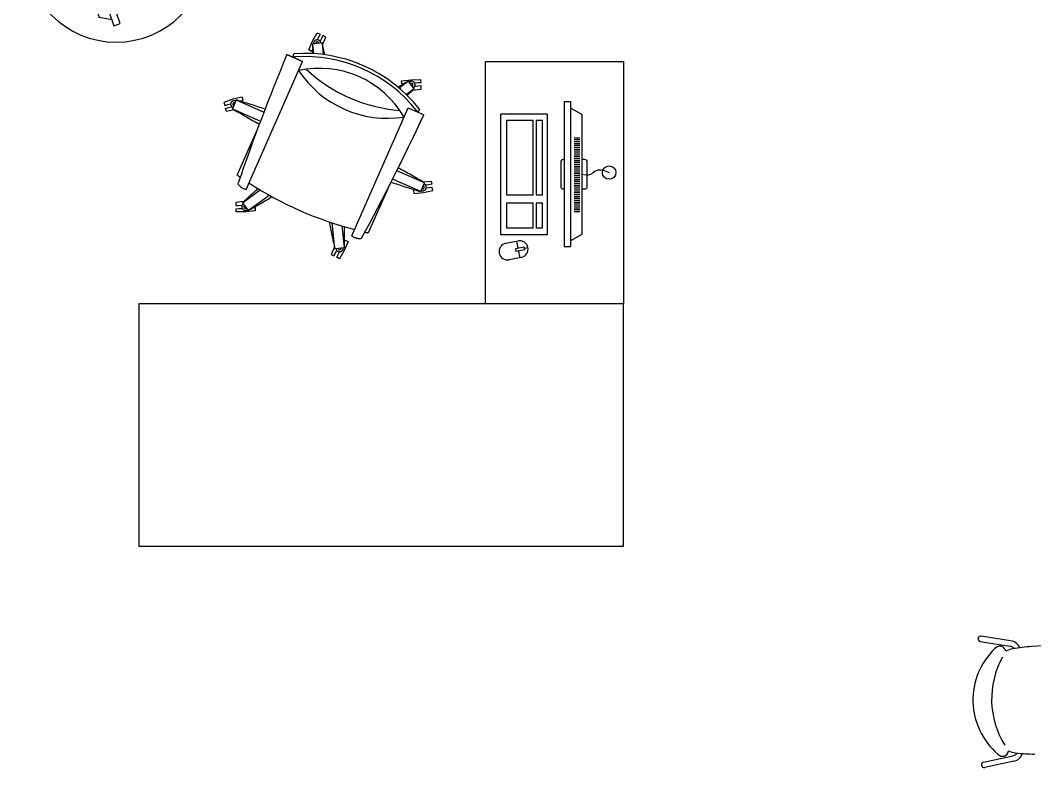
# Model space of a CAD drawing. Header units: metres. Extents: x 1905 to 1922.2, y 1773.7 to 1790.9.
# Drawn here: x 1910.964 to 1914.313, y 1781.192 to 1783.659 of the extents above; entities that cross this region are included whole.
import ezdxf

# ---------------------------------------------------------------- set-up
doc = ezdxf.new("R2010")
doc.units = ezdxf.units.M
doc.linetypes.add('ACAD_ISO10W100', pattern=[18.5, 12, -3, 0.5, -3])
doc.linetypes.add('DASHED', pattern=[70, 50, -20])
for name, color, linetype in [('ARREDI', 7, 'Continuous'), ('FURNITURE LAYOUT', 7, 'Continuous'), ('MEBEL', 7, 'DASHED')]:
    doc.layers.add(name, color=color, linetype=linetype)

# ---------------------------------------------------------------- blocks, each defined once
blk = doc.blocks.new('pc_block')
for points in [[(0.1985, 0.1545), (-0.1985, 0.1545), (-0.1985, 0), (0.1985, 0)], [(0.0675, 0.1377), (-0.1783, 0.1377), (-0.1783, 0.1172), (0.0675, 0.1172)], [(0.1762, 0.1377), (0.0943, 0.1377), (0.0943, 0.1172), (0.1762, 0.1172)], [(0.0675, 0.1068), (-0.1783, 0.1068), (-0.1783, 0.0188), (0.0675, 0.0188)], [(0.1762, 0.1068), (0.0943, 0.1068), (0.0943, 0.0188), (0.1762, 0.0188)]]:
    blk.add_lwpolyline(points, close=True)
at = {"layer": 'ARREDI'}
for p, q in [((-0.2189, 0.2318), (-0.1981, 0.2689)), ((0.1967, 0.2689), (-0.1981, 0.2689)), ((0.2175, 0.2318), (0.1967, 0.2689)), ((-0.1213, 0.2423), (-0.1213, 0.2617)), ((-0.1151, 0.2423), (-0.1151, 0.2617)), ((-0.1088, 0.2423), (-0.1088, 0.2617)), ((-0.1026, 0.2423), (-0.1026, 0.2617)), ((-0.0963, 0.2423), (-0.0963, 0.2617)), ((-0.0901, 0.2423), (-0.0901, 0.2617)), ((-0.0838, 0.2423), (-0.0838, 0.2617)), ((-0.0776, 0.2423), (-0.0776, 0.2617)), ((-0.0713, 0.2423), (-0.0713, 0.2617)), ((-0.0651, 0.2423), (-0.0651, 0.2617)), ((-0.0588, 0.2423), (-0.0588, 0.2617)), ((-0.0526, 0.2423), (-0.0526, 0.2617)), ((-0.0463, 0.2423), (-0.0463, 0.2617)), ((-0.0401, 0.2423), (-0.0401, 0.2617)), ((-0.0338, 0.2423), (-0.0338, 0.2617)), ((-0.0276, 0.2423), (-0.0276, 0.2617)), ((-0.0213, 0.2423), (-0.0213, 0.2617)), ((-0.0151, 0.2423), (-0.0151, 0.2617)), ((-0.0088, 0.2423), (-0.0088, 0.2617)), ((-0.0026, 0.2423), (-0.0026, 0.2617)), ((0.0037, 0.2423), (0.0037, 0.2617)), ((0.0099, 0.2423), (0.0099, 0.2617)), ((0.0162, 0.2423), (0.0162, 0.2617)), ((0.0224, 0.2423), (0.0224, 0.2617)), ((0.0287, 0.2423), (0.0287, 0.2617)), ((0.0349, 0.2423), (0.0349, 0.2617)), ((0.0412, 0.2423), (0.0412, 0.2617)), ((0.0474, 0.2423), (0.0474, 0.2617)), ((0.0537, 0.2423), (0.0537, 0.2617)), ((0.0599, 0.2423), (0.0599, 0.2617)), ((0.0662, 0.2423), (0.0662, 0.2617)), ((0.0724, 0.2423), (0.0724, 0.2617)), ((0.0787, 0.2423), (0.0787, 0.2617)), ((0.0849, 0.2423), (0.0849, 0.2617)), ((0.0912, 0.2423), (0.0912, 0.2617)), ((0.0974, 0.2423), (0.0974, 0.2617)), ((0.1037, 0.2423), (0.1037, 0.2617)), ((0.1099, 0.2423), (0.1099, 0.2617)), ((0.1162, 0.2423), (0.1162, 0.2617)), ((0.1224, 0.2423), (0.1224, 0.2617)), ((-0.2396, 0.2318), (-0.2396, 0.2099)), ((0.2382, 0.2318), (-0.2396, 0.2318)), ((-0.2396, 0.2099), (0.2382, 0.2099)), ((0.2382, 0.2099), (0.2382, 0.2318)), ((0.2435, 0.0787), (0.2413, 0.0901)), ((0.274, 0.0681), (0.2817, 0.0283)), ((0.227, 0.0176), (0.2193, 0.0574)), ((0.2436, 0.0578), (0.2201, 0.0533)), ((0.2748, 0.0639), (0.2513, 0.0593))]:
    blk.add_line(p, q, dxfattribs=at)
for points in [[(0.048, 0.2689), (0.048, 0.2774, 0.414214), (0.0395, 0.2859), (-0.0409, 0.2859, 0.414214), (-0.0494, 0.2774), (-0.0494, 0.2689)], [(-0.0494, 0.2099), (-0.0494, 0.2068, 0.414214), (-0.0409, 0.1983), (0.0395, 0.1983, 0.414214), (0.048, 0.2068), (0.048, 0.2099)]]:
    blk.add_lwpolyline(points, format="xyb", dxfattribs=at)
blk.add_lwpolyline([(0.2531, 0.05), (0.2473, 0.0794), (0.2397, 0.0779), (0.2454, 0.0485)], close=True, dxfattribs=at)
blk.add_circle((-0.0061, 0.3582), 0.0222, dxfattribs=at)
for centre, start, end in [((0.2466, 0.0627), 11.0089, 191.0089), ((0.2544, 0.0229), 191.0089, 11.0089)]:
    blk.add_arc(centre, 0.0279, start, end, dxfattribs=at)
blk.add_spline([(-0.0007, 0.2689), (-0.0007, 0.2967), (-0.0135, 0.3161), (-0.0061, 0.3582)], degree=3, dxfattribs=at)

msp = doc.modelspace()

# ---------------------------------------------------------------- linework, layer by layer
at = {"layer": 'FURNITURE LAYOUT', "color": 0}
for p, q in [((1914.2339, 1781.6114), (1914.1366, 1781.6271)), ((1914.1334, 1781.6092), (1914.2311, 1781.5941)), ((1914.4663, 1781.603), (1914.3038, 1781.5923)), ((1914.1441, 1781.2112), (1914.2409, 1781.2315)), ((1914.2446, 1781.2143), (1914.1483, 1781.1935))]:
    msp.add_line(p, q, dxfattribs=at)
for centre, major_axis, start_param, end_param in [((1914.1351, 1781.6181), (-0.00854, 0.00313), 4.903395, 8.013562), ((1914.1984, 1781.5737), (-0.0069, -0.0188), 2.081469, 4.444177), ((1914.2275, 1781.5719), (-0.0077, -0.021), 2.568545, 3.333737), ((1914.2275, 1781.5719), (-0.0138, -0.0376), 2.341883, 3.333737), ((1914.3439, 1781.4157), (0.0059, -0.2344), 3.878223, 5.549972), ((1914.259, 1781.4947), (-0.0316, -0.0862), 3.694966, 3.9545), ((1914.3475, 1780.9707), (-0.2145, -0.5851), 3.56324, 3.665431), ((1914.4603, 1781.4189), (0.0081, -0.2891), 4.183596, 5.238894), ((1914.2071, 1781.2501), (-0.0069, -0.0188), -0.54579, 1.816919), ((1914.2634, 1781.3323), (-0.0316, -0.0862), -0.056112, 0.203422), ((1914.2361, 1781.2534), (-0.0077, -0.021), 0.564651, 1.329843), ((1914.2361, 1781.2534), (-0.0138, -0.0376), 0.564651, 1.556504), ((1914.3235, 1781.8603), (-0.2145, -0.5851), 0.232957, 0.335148), ((1914.1464, 1781.2024), (-0.00854, 0.00313), 5.309604, 8.41977)]:
    msp.add_ellipse(centre, major_axis=major_axis, ratio=1, start_param=start_param, end_param=end_param, dxfattribs=at)
at = {"layer": 'MEBEL', "color": 7, "linetype": 'ACAD_ISO10W100'}
for p, q in [((1911.9292, 1783.5905), (1911.9446, 1783.618)), ((1911.9446, 1783.618), (1911.954, 1783.6133)), ((1911.9493, 1783.6039), (1911.9448, 1783.5948)), ((1911.954, 1783.6133), (1911.9493, 1783.6039)), ((1911.9634, 1783.6087), (1911.9587, 1783.5993)), ((1911.9618, 1783.5787), (1911.9728, 1783.604)), ((1911.9728, 1783.604), (1911.9634, 1783.6087)), ((1911.9166, 1783.5616), (1911.9292, 1783.5905)), ((1911.9604, 1783.5845), (1911.929, 1783.5811)), ((1911.929, 1783.5811), (1911.9325, 1783.5492)), ((1911.9587, 1783.5993), (1911.9542, 1783.5902)), ((1911.9604, 1783.5845), (1911.9645, 1783.5463)), ((1911.8963, 1783.5237), (1911.8446, 1783.5464)), ((1911.8446, 1783.5464), (1911.8963, 1783.5237)), ((1911.926, 1783.5569), (1911.9166, 1783.5616)), ((1911.9287, 1783.5624), (1911.926, 1783.5569)), ((1911.7104, 1783.1013), (1911.8963, 1783.5237)), ((1912.2462, 1783.4587), (1912.2152, 1783.4359)), ((1912.2231, 1783.4597), (1912.2544, 1783.4632)), ((1912.2237, 1783.4492), (1912.2231, 1783.4597)), ((1912.2299, 1783.4496), (1912.2237, 1783.4492)), ((1912.2648, 1783.4333), (1912.2462, 1783.4587)), ((1912.2544, 1783.4632), (1912.2859, 1783.4637)), ((1912.2761, 1783.4525), (1912.266, 1783.4519)), ((1912.2768, 1783.442), (1912.2667, 1783.4414)), ((1912.2866, 1783.4532), (1912.2761, 1783.4525)), ((1912.2873, 1783.4427), (1912.2768, 1783.442)), ((1912.2859, 1783.4637), (1912.2866, 1783.4532)), ((1912.2879, 1783.4322), (1912.2873, 1783.4427)), ((1911.6966, 1783.406), (1911.6659, 1783.3986)), ((1911.6996, 1783.3959), (1911.6966, 1783.406)), ((1912.2648, 1783.4333), (1912.239, 1783.4143)), ((1912.2605, 1783.4291), (1912.2879, 1783.4322)), ((1911.6659, 1783.3986), (1911.6361, 1783.3883)), ((1911.6361, 1783.3883), (1911.6391, 1783.3782)), ((1911.6391, 1783.3782), (1911.6492, 1783.3812)), ((1911.6421, 1783.3681), (1911.6521, 1783.3711)), ((1911.6492, 1783.3812), (1911.6589, 1783.384)), ((1911.6521, 1783.3711), (1911.6619, 1783.3739)), ((1911.6772, 1783.3964), (1911.6645, 1783.3676)), ((1911.6772, 1783.3964), (1911.7685, 1783.3562)), ((1911.6892, 1783.3929), (1911.6895, 1783.393)), ((1911.6895, 1783.393), (1911.6996, 1783.3959)), ((1912.0587, 1782.948), (1912.2446, 1783.3703)), ((1912.2446, 1783.3703), (1912.2963, 1783.3476)), ((1911.645, 1783.358), (1911.6421, 1783.3681)), ((1911.6703, 1783.3641), (1911.645, 1783.358)), ((1911.6645, 1783.3676), (1911.7572, 1783.3268)), ((1911.6808, 1783.1482), (1911.7449, 1783.294)), ((1912.2861, 1783.094), (1912.1933, 1783.1348)), ((1912.2988, 1783.1228), (1912.2075, 1783.163)), ((1912.1774, 1783.1036), (1912.1132, 1782.9578)), ((1912.2861, 1783.094), (1912.2988, 1783.1228)), ((1912.2936, 1783.1259), (1912.3211, 1783.1288)), ((1912.3124, 1783.1168), (1912.3023, 1783.1152)), ((1912.314, 1783.1064), (1912.304, 1783.1049)), ((1912.3227, 1783.1184), (1912.3124, 1783.1168)), ((1912.3243, 1783.108), (1912.314, 1783.1064)), ((1912.3211, 1783.1288), (1912.3227, 1783.1184)), ((1912.326, 1783.0977), (1912.3243, 1783.108)), ((1911.6984, 1783.0572), (1911.756, 1783.0994)), ((1911.717, 1783.0317), (1911.7858, 1783.0821)), ((1912.2682, 1783.0993), (1912.2621, 1783.0983)), ((1912.2621, 1783.0983), (1912.2637, 1783.088)), ((1912.2637, 1783.088), (1912.2951, 1783.0913)), ((1912.2951, 1783.0913), (1912.326, 1783.0977)), ((1911.7027, 1783.0613), (1911.6753, 1783.0582)), ((1911.6753, 1783.0582), (1911.6759, 1783.0477)), ((1911.6759, 1783.0477), (1911.6864, 1783.0484)), ((1911.6766, 1783.0372), (1911.6871, 1783.0379)), ((1911.6773, 1783.0267), (1911.6766, 1783.0372)), ((1911.6864, 1783.0484), (1911.6965, 1783.049)), ((1911.6871, 1783.0379), (1911.6972, 1783.0385)), ((1911.6984, 1783.0572), (1911.717, 1783.0317)), ((1911.7333, 1783.0408), (1911.7395, 1783.0412)), ((1911.7395, 1783.0412), (1911.7401, 1783.0307)), ((1911.7088, 1783.0272), (1911.6773, 1783.0267)), ((1911.7401, 1783.0307), (1911.7088, 1783.0272)), ((1912.0029, 1782.9059), (1911.9936, 1782.9907)), ((1912.0342, 1782.9093), (1912.0264, 1782.9803)), ((1912.0345, 1782.928), (1912.0372, 1782.9335)), ((1912.0372, 1782.9335), (1912.0466, 1782.9288)), ((1912.0014, 1782.9118), (1911.9904, 1782.8864)), ((1912.0029, 1782.9059), (1912.0342, 1782.9093)), ((1912.0045, 1782.8911), (1912.009, 1782.9002)), ((1912.034, 1782.8999), (1912.0186, 1782.8724)), ((1912.0466, 1782.9288), (1912.034, 1782.8999)), ((1911.9904, 1782.8864), (1911.9998, 1782.8817)), ((1911.9998, 1782.8817), (1912.0045, 1782.8911)), ((1912.0092, 1782.8771), (1912.0139, 1782.8865)), ((1912.0186, 1782.8724), (1912.0092, 1782.8771)), ((1912.0139, 1782.8865), (1912.0184, 1782.8956))]:
    msp.add_line(p, q, dxfattribs=at)
at = {"layer": 'MEBEL', "color": 7, "linetype": 'Continuous', "ltscale": 0.7}
for p, q in [((1912.5006, 1782.7239), (1912.5006, 1783.5239)), ((1912.5006, 1783.5239), (1912.9556, 1783.5239)), ((1912.9556, 1783.5239), (1912.9556, 1782.7239)), ((1912.9556, 1782.7239), (1911.3556, 1782.7239)), ((1911.3556, 1782.7239), (1911.3556, 1781.9239)), ((1912.9556, 1782.7239), (1912.5356, 1782.7239)), ((1912.9556, 1781.9239), (1912.9556, 1782.7239)), ((1911.3556, 1781.9239), (1912.9556, 1781.9239))]:
    msp.add_line(p, q, dxfattribs=at)
at = {"layer": 'MEBEL', "linetype": 'ACAD_ISO10W100'}
msp.add_arc((1911.2809, 1783.8872), 0.3, 180, 0, dxfattribs=at)
at = {"layer": 'MEBEL', "color": 7, "linetype": 'ACAD_ISO10W100'}
for centre, radius, start, end in [((1913.8093, 1783.5414), 1.8806, 178.7917, 179.7548), ((1911.9447, 1783.5828), 0.0121, 6.2395, 186.2395), ((1911.9447, 1783.5828), 0.00525, 6.2395, 186.2395), ((1910.1331, 1783.1395), 1.8806, 12.4713, 13.6872), ((1918.1094, 1780.9272), 6.7903, 157.31123, 161.16537), ((1911.8702, 1783.5437), 0.00533, 104.9285, 283.3123), ((1911.9039, 1783.0687), 0.4814, 38.3081, 94.1708), ((1911.9039, 1783.0687), 0.4709, 38.5323, 93.9466), ((1911.9516, 1783.1771), 0.3237, 30.2306, 102.2483), ((1912.1769, 1783.6889), 0.353, 213.6216, 278.8573), ((1912.2563, 1783.8693), 0.5088, 226.8783, 265.6006), ((1913.152, 1781.8105), 1.8806, 118.7917, 120.0076), ((1912.2555, 1783.446), 0.0121, 306.2395, 126.2395), ((1912.2555, 1783.446), 0.00525, 306.2395, 126.2395), ((1910.9658, 1784.7932), 1.8806, 312.7241, 313.6872), ((1911.6708, 1783.382), 0.0121, 66.2395, 246.2395), ((1911.6708, 1783.382), 0.00525, 66.2395, 246.2395), ((1911.1489, 1781.5915), 1.8806, 70.6464, 73.6872), ((1912.6389, 1784.9761), 1.8806, 238.7917, 241.9144), ((1906.1338, 1786.1993), 6.7903, 331.31354, 335.16767), ((1912.2769, 1783.3646), 0.00533, 209.1666, 27.5504), ((1911.3243, 1781.5143), 1.8806, 58.7917, 61.8325), ((1912.3702, 1784.1279), 1.1979, 234.8654, 235.4221), ((1911.7194, 1783.1453), 0.0449, 215.235, 258.4012), ((1912.9974, 1781.6972), 1.8806, 131.5964, 133.6872), ((1912.3702, 1784.1279), 1.1979, 237.0992, 255.3797), ((1912.8143, 1784.8989), 1.8806, 250.5645, 253.6872), ((1912.2924, 1783.1084), 0.0121, 246.2395, 66.2395), ((1912.2924, 1783.1084), 0.00525, 246.2395, 66.2395), ((1910.8113, 1784.6799), 1.8806, 298.7917, 301.5391), ((1911.7077, 1783.0445), 0.0121, 126.2395, 306.2395), ((1911.7077, 1783.0445), 0.00525, 126.2395, 306.2395), ((1913.8301, 1783.3509), 1.8806, 190.9398, 193.6872), ((1910.1539, 1782.949), 1.8806, 358.7917, 0.8825), ((1912.085, 1782.9843), 0.0449, 234.0777, 277.2439), ((1912.3702, 1784.1279), 1.1979, 257.0568, 257.6135), ((1912.0185, 1782.9076), 0.0121, 186.2395, 6.2395), ((1912.0185, 1782.9076), 0.00525, 186.2395, 6.2395)]:
    msp.add_arc(centre, radius, start, end, dxfattribs=at)

# ---------------------------------------------------------------- block references
for p, rotation in [((1911.4152, 1783.943), 108.7839403317058), ((1912.5502, 1783.1506), 270)]:
    msp.add_blockref('pc_block', p, dxfattribs=dict(rotation=rotation))

doc.saveas('drawing.dxf')
